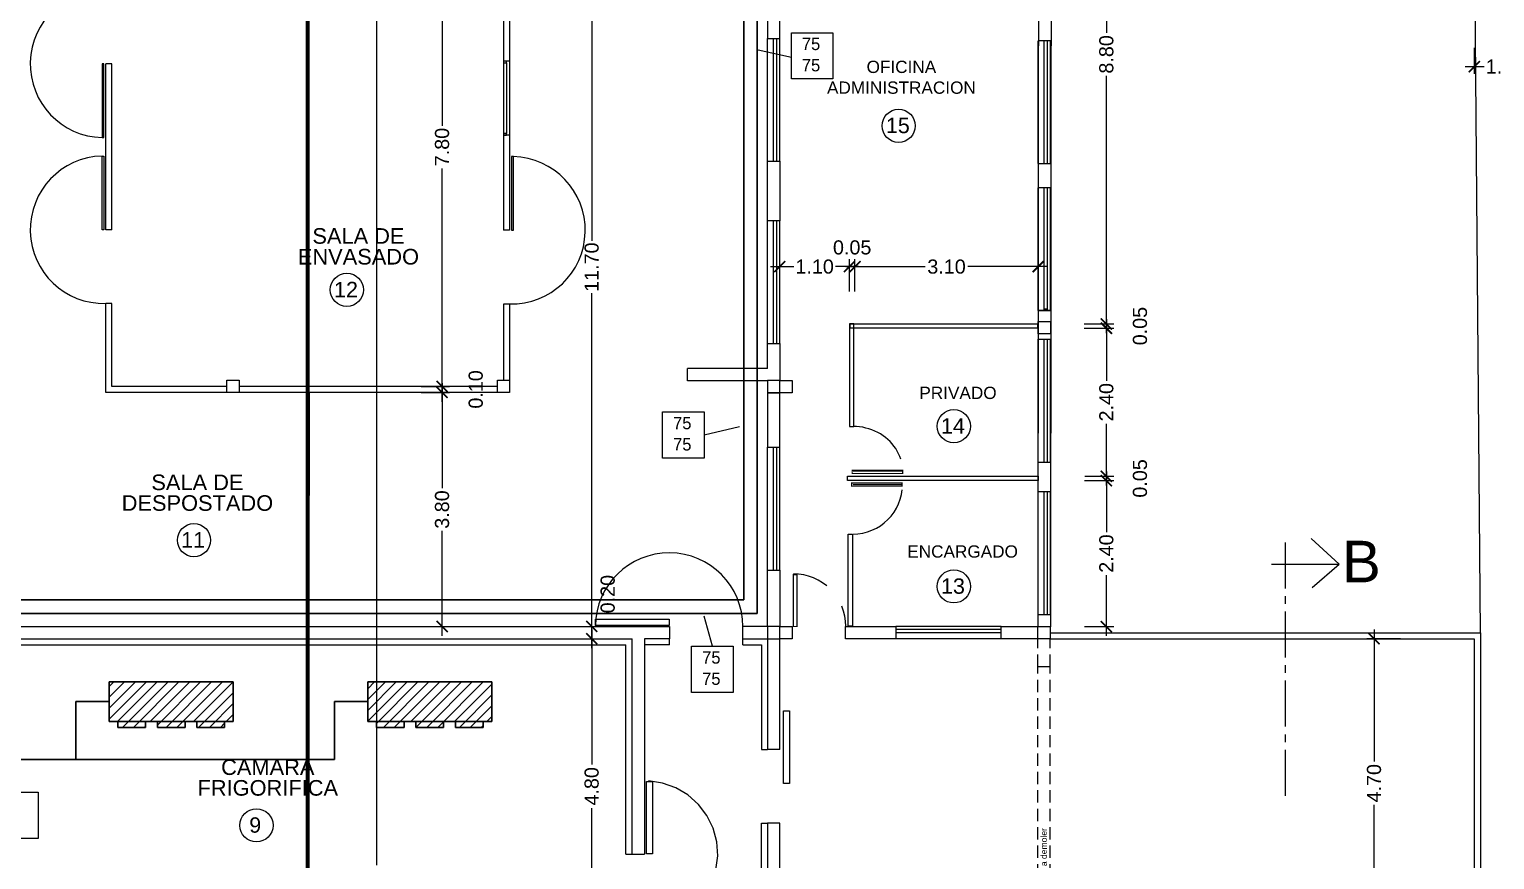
# Model space of a CAD drawing. Extents: x -106 to 115, y -156 to 65.
# Drawn here: x -8.31 to 15.53, y -68.69 to -55.18 of the extents above; entities that cross this region are included whole.
import ezdxf
from ezdxf.enums import TextEntityAlignment as Align

# ---------------------------------------------------------------- set-up
doc = ezdxf.new("R2010")
doc.units = 0
doc.header["$LTSCALE"] = 100
doc.header["$MEASUREMENT"] = 0
doc.linetypes.add('CENTRO2', pattern=[1.125, 0.75, -0.125, 0.125, -0.125])
doc.linetypes.add('HIDDEN', pattern=[0.375, 0.25, -0.125])
doc.layers.get('0').update_dxf_attribs({"color": 9, "linetype": 'CONTINUOUS'})
doc.layers.get('DEFPOINTS').update_dxf_attribs({"color": 9, "linetype": 'CONTINUOUS'})
for name, color, linetype in [('COTAS', 9, 'CONTINUOUS'), ('IFA-BAJA01', 5, 'CONTINUOUS'), ('IFA-MEDIA 02', 32, 'CONTINUOUS'), ('MUROS', 9, 'CONTINUOUS'), ('PUERTAS', 9, 'CONTINUOUS'), ('texto', 9, 'CONTINUOUS'), ('UNTITLED-1', 9, 'CONTINUOUS'), ('VENTANAS', 9, 'CONTINUOUS')]:
    doc.layers.add(name, color=color, linetype=linetype)
doc.layers.add('IFA-MEDIA 01', color=20, linetype='CONTINUOUS', lineweight=30)
doc.styles.get("Standard").update_dxf_attribs({"font": 'arial.ttf'})
doc.dimstyles.get("Standard").update_dxf_attribs({"dimtxt": 0.23, "dimasz": 0.18, "dimexe": 0.12, "dimexo": 0.2, "dimgap": 0.05, "dimtad": 0, "dimzin": 0, "dimdsep": 46, "dimtxsty": 'Standard', "dimblk": 'ARCHTICK', "dimcen": 0.09, "dimdle": 0.15, "dimadec": 0, "dimazin": 0, "dimtfac": 1, "dimtofl": 0, "dimtmove": 2, "dimatfit": 3, "dimfxl": 1, "dimtolj": 1, "dimtzin": 0, "dimarcsym": 0})

# ---------------------------------------------------------------- blocks, each defined once
blk = doc.blocks.new('_ARCHTICK')
at = {"color": 0, "linetype": 'ByBlock', "const_width": 0.15}
blk.add_lwpolyline([(-0.5, -0.5), (0.5, 0.5)], dxfattribs=at)
blk = doc.blocks.new('*D130')
at = {"layer": 'COTAS', "color": 0, "linetype": 'Continuous', "lineweight": -2, "transparency": 16777216}
for p, q in [((9.217, -62.374), (9.217, -63.361)), ((8.863, -62.524), (9.337, -62.524)), ((9.217, -65.05), (9.217, -64.062)), ((8.863, -64.9), (9.337, -64.9))]:
    blk.add_line(p, q, dxfattribs=at)
at = {"layer": 'DEFPOINTS', "color": 0, "linetype": 'Continuous', "transparency": 16777216}
for p in [(8.663, -62.524), (9.217, -62.524), (8.663, -64.9)]:
    blk.add_point(p, dxfattribs=at)
at = {"layer": 'COTAS', "color": 0, "linetype": 'Continuous', "lineweight": -2, "transparency": 16777216, "xscale": 0.18, "yscale": 0.18, "zscale": 0.18}
for p, rotation in [((9.217, -62.524), 90), ((9.217, -64.9), 270)]:
    blk.add_blockref('_ARCHTICK', p, dxfattribs=dict(at, rotation=rotation))
at = {"layer": 'COTAS', "color": 0, "linetype": 'Continuous', "transparency": 16777216, "insert": (9.217, -63.712), "char_height": 0.23, "attachment_point": 5, "rotation": 90}
blk.add_mtext('\\A1;2.40', dxfattribs=at)
blk = doc.blocks.new('*D131')
at = {"layer": 'COTAS', "color": 0, "linetype": 'Continuous', "lineweight": -2, "transparency": 16777216}
for p, q in [((8.867, -62.454), (9.337, -62.454)), ((9.217, -62.454), (9.217, -62.274)), ((8.863, -62.524), (9.337, -62.524)), ((9.217, -62.524), (9.217, -62.704))]:
    blk.add_line(p, q, dxfattribs=at)
at = {"layer": 'DEFPOINTS', "color": 0, "linetype": 'Continuous', "transparency": 16777216}
for p in [(8.667, -62.454), (9.217, -62.454), (8.663, -62.524)]:
    blk.add_point(p, dxfattribs=at)
at = {"layer": 'COTAS', "color": 0, "linetype": 'Continuous', "lineweight": -2, "transparency": 16777216, "xscale": 0.18, "yscale": 0.18, "zscale": 0.18}
for p, rotation in [((9.217, -62.454), 270), ((9.217, -62.524), 90)]:
    blk.add_blockref('_ARCHTICK', p, dxfattribs=dict(at, rotation=rotation))
at = {"layer": 'COTAS', "color": 0, "linetype": 'Continuous', "transparency": 16777216, "insert": (9.764, -62.489), "char_height": 0.23, "attachment_point": 5, "rotation": 90}
blk.add_mtext('\\A1;0.05', dxfattribs=at)
blk = doc.blocks.new('*D132')
at = {"layer": 'COTAS', "color": 0, "linetype": 'Continuous', "lineweight": -2, "transparency": 16777216}
for p, q in [((8.857, -60.044), (9.337, -60.044)), ((9.217, -59.894), (9.217, -60.898)), ((9.217, -62.604), (9.217, -61.599)), ((8.867, -62.454), (9.337, -62.454))]:
    blk.add_line(p, q, dxfattribs=at)
at = {"layer": 'DEFPOINTS', "color": 0, "linetype": 'Continuous', "transparency": 16777216}
for p in [(8.657, -60.044), (9.217, -60.044), (8.667, -62.454)]:
    blk.add_point(p, dxfattribs=at)
at = {"layer": 'COTAS', "color": 0, "linetype": 'Continuous', "lineweight": -2, "transparency": 16777216, "xscale": 0.18, "yscale": 0.18, "zscale": 0.18}
for p, rotation in [((9.217, -60.044), 90), ((9.217, -62.454), 270)]:
    blk.add_blockref('_ARCHTICK', p, dxfattribs=dict(at, rotation=rotation))
at = {"layer": 'COTAS', "color": 0, "linetype": 'Continuous', "transparency": 16777216, "insert": (9.217, -61.249), "char_height": 0.23, "attachment_point": 5, "rotation": 90}
blk.add_mtext('\\A1;2.40', dxfattribs=at)
blk = doc.blocks.new('*D133')
at = {"layer": 'COTAS', "color": 0, "linetype": 'Continuous', "lineweight": -2, "transparency": 16777216}
for p, q in [((9.217, -59.974), (9.217, -59.794)), ((8.857, -59.974), (9.337, -59.974)), ((8.857, -60.044), (9.337, -60.044)), ((9.217, -60.044), (9.217, -60.224))]:
    blk.add_line(p, q, dxfattribs=at)
at = {"layer": 'DEFPOINTS', "color": 0, "linetype": 'Continuous', "transparency": 16777216}
for p in [(8.657, -59.974), (8.657, -60.044), (9.217, -59.974)]:
    blk.add_point(p, dxfattribs=at)
at = {"layer": 'COTAS', "color": 0, "linetype": 'Continuous', "lineweight": -2, "transparency": 16777216, "xscale": 0.18, "yscale": 0.18, "zscale": 0.18}
for p, rotation in [((9.217, -59.974), 270), ((9.217, -60.044), 90)]:
    blk.add_blockref('_ARCHTICK', p, dxfattribs=dict(at, rotation=rotation))
at = {"layer": 'COTAS', "color": 0, "linetype": 'Continuous', "transparency": 16777216, "insert": (9.764, -60.009), "char_height": 0.23, "attachment_point": 5, "rotation": 90}
blk.add_mtext('\\A1;0.05', dxfattribs=at)
blk = doc.blocks.new('*D134')
at = {"layer": 'COTAS', "color": 0, "linetype": 'Continuous', "lineweight": -2, "transparency": 16777216}
for p, q in [((8.865, -51.2), (9.337, -51.2)), ((9.217, -51.05), (9.217, -55.238)), ((9.217, -60.124), (9.217, -55.935)), ((8.857, -59.974), (9.337, -59.974))]:
    blk.add_line(p, q, dxfattribs=at)
at = {"layer": 'DEFPOINTS', "color": 0, "linetype": 'Continuous', "transparency": 16777216}
for p in [(8.665, -51.2), (9.217, -51.2), (8.657, -59.974)]:
    blk.add_point(p, dxfattribs=at)
at = {"layer": 'COTAS', "color": 0, "linetype": 'Continuous', "lineweight": -2, "transparency": 16777216, "xscale": 0.18, "yscale": 0.18, "zscale": 0.18}
for p, rotation in [((9.217, -51.2), 90), ((9.217, -59.974), 270)]:
    blk.add_blockref('_ARCHTICK', p, dxfattribs=dict(at, rotation=rotation))
at = {"layer": 'COTAS', "color": 0, "linetype": 'Continuous', "transparency": 16777216, "insert": (9.217, -55.587), "char_height": 0.23, "attachment_point": 5, "rotation": 90}
blk.add_mtext('\\A1;8.80', dxfattribs=at)
blk = doc.blocks.new('*D135')
at = {"layer": 'COTAS', "color": 0, "linetype": 'Continuous', "lineweight": -2, "transparency": 16777216}
for p, q in [((3.753, -59.042), (4.132, -59.042)), ((3.903, -59.445), (3.903, -58.922)), ((5.186, -59.042), (4.807, -59.042)), ((5.036, -59.445), (5.036, -58.922))]:
    blk.add_line(p, q, dxfattribs=at)
at = {"layer": 'DEFPOINTS', "color": 0, "linetype": 'Continuous', "transparency": 16777216}
for p in [(5.036, -59.042), (3.903, -59.645), (5.036, -59.645)]:
    blk.add_point(p, dxfattribs=at)
at = {"layer": 'COTAS', "color": 0, "linetype": 'Continuous', "lineweight": -2, "transparency": 16777216, "xscale": 0.18, "yscale": 0.18, "zscale": 0.18, "rotation": 180}
blk.add_blockref('_ARCHTICK', (3.903, -59.042), dxfattribs=at)
at = {"layer": 'COTAS', "color": 0, "linetype": 'Continuous', "lineweight": -2, "transparency": 16777216, "xscale": 0.18, "yscale": 0.18, "zscale": 0.18}
blk.add_blockref('_ARCHTICK', (5.036, -59.042), dxfattribs=at)
at = {"layer": 'COTAS', "color": 0, "linetype": 'Continuous', "transparency": 16777216, "insert": (4.47, -59.042), "char_height": 0.23, "attachment_point": 5}
blk.add_mtext('\\A1;1.10', dxfattribs=at)
blk = doc.blocks.new('*D136')
at = {"layer": 'COTAS', "color": 0, "linetype": 'Continuous', "lineweight": -2, "transparency": 16777216}
for p, q in [((5.036, -59.042), (4.856, -59.042)), ((5.036, -59.445), (5.036, -58.922)), ((5.126, -59.445), (5.126, -58.922)), ((5.126, -59.042), (5.306, -59.042))]:
    blk.add_line(p, q, dxfattribs=at)
at = {"layer": 'DEFPOINTS', "color": 0, "linetype": 'Continuous', "transparency": 16777216}
for p in [(5.126, -59.042), (5.036, -59.645), (5.126, -59.645)]:
    blk.add_point(p, dxfattribs=at)
at = {"layer": 'COTAS', "color": 0, "linetype": 'Continuous', "lineweight": -2, "transparency": 16777216, "xscale": 0.18, "yscale": 0.18, "zscale": 0.18}
blk.add_blockref('_ARCHTICK', (5.036, -59.042), dxfattribs=at)
at = {"layer": 'COTAS', "color": 0, "linetype": 'Continuous', "lineweight": -2, "transparency": 16777216, "xscale": 0.18, "yscale": 0.18, "zscale": 0.18, "rotation": 180}
blk.add_blockref('_ARCHTICK', (5.126, -59.042), dxfattribs=at)
at = {"layer": 'COTAS', "color": 0, "linetype": 'Continuous', "transparency": 16777216, "insert": (5.081, -58.73), "char_height": 0.23, "attachment_point": 5}
blk.add_mtext('\\A1;0.05', dxfattribs=at)
blk = doc.blocks.new('*D137')
at = {"layer": 'COTAS', "color": 0, "linetype": 'Continuous', "lineweight": -2, "transparency": 16777216}
for p, q in [((4.976, -59.042), (6.268, -59.042)), ((5.126, -59.445), (5.126, -58.922)), ((8.257, -59.042), (6.965, -59.042)), ((8.107, -59.445), (8.107, -58.922))]:
    blk.add_line(p, q, dxfattribs=at)
at = {"layer": 'DEFPOINTS', "color": 0, "linetype": 'Continuous', "transparency": 16777216}
for p in [(8.107, -59.042), (5.126, -59.645), (8.107, -59.645)]:
    blk.add_point(p, dxfattribs=at)
at = {"layer": 'COTAS', "color": 0, "linetype": 'Continuous', "lineweight": -2, "transparency": 16777216, "xscale": 0.18, "yscale": 0.18, "zscale": 0.18, "rotation": 180}
blk.add_blockref('_ARCHTICK', (5.126, -59.042), dxfattribs=at)
at = {"layer": 'COTAS', "color": 0, "linetype": 'Continuous', "lineweight": -2, "transparency": 16777216, "xscale": 0.18, "yscale": 0.18, "zscale": 0.18}
blk.add_blockref('_ARCHTICK', (8.107, -59.042), dxfattribs=at)
at = {"layer": 'COTAS', "color": 0, "linetype": 'Continuous', "transparency": 16777216, "insert": (6.616, -59.042), "char_height": 0.23, "attachment_point": 5}
blk.add_mtext('\\A1;3.10', dxfattribs=at)
blk = doc.blocks.new('*D142')
at = {"layer": 'COTAS', "color": 0, "linetype": 'Continuous', "lineweight": -2, "transparency": 16777216}
for p, q in [((0.843, -64.949), (0.843, -67.147)), ((0.46, -65.099), (0.963, -65.099)), ((0.843, -70.05), (0.843, -67.853)), ((0.46, -69.9), (0.963, -69.9))]:
    blk.add_line(p, q, dxfattribs=at)
at = {"layer": 'DEFPOINTS', "color": 0, "linetype": 'Continuous', "transparency": 16777216}
for p in [(0.26, -65.099), (0.843, -65.099), (0.26, -69.9)]:
    blk.add_point(p, dxfattribs=at)
at = {"layer": 'COTAS', "color": 0, "linetype": 'Continuous', "lineweight": -2, "transparency": 16777216, "xscale": 0.18, "yscale": 0.18, "zscale": 0.18}
for p, rotation in [((0.843, -65.099), 90), ((0.843, -69.9), 270)]:
    blk.add_blockref('_ARCHTICK', p, dxfattribs=dict(at, rotation=rotation))
at = {"layer": 'COTAS', "color": 0, "linetype": 'Continuous', "transparency": 16777216, "insert": (0.843, -67.5), "char_height": 0.23, "attachment_point": 5, "rotation": 90}
blk.add_mtext('\\A1;4.80', dxfattribs=at)
blk = doc.blocks.new('*D143')
at = {"layer": 'COTAS', "color": 0, "linetype": 'Continuous', "lineweight": -2, "transparency": 16777216}
for p, q in [((0.843, -53.05), (0.843, -58.623)), ((0.46, -53.2), (0.963, -53.2)), ((0.843, -65.049), (0.843, -59.476)), ((0.46, -64.899), (0.963, -64.899))]:
    blk.add_line(p, q, dxfattribs=at)
at = {"layer": 'DEFPOINTS', "color": 0, "linetype": 'Continuous', "transparency": 16777216}
for p in [(0.26, -53.2), (0.843, -53.2), (0.26, -64.899)]:
    blk.add_point(p, dxfattribs=at)
at = {"layer": 'COTAS', "color": 0, "linetype": 'Continuous', "lineweight": -2, "transparency": 16777216, "xscale": 0.18, "yscale": 0.18, "zscale": 0.18}
for p, rotation in [((0.843, -53.2), 90), ((0.843, -64.899), 270)]:
    blk.add_blockref('_ARCHTICK', p, dxfattribs=dict(at, rotation=rotation))
at = {"layer": 'COTAS', "color": 0, "linetype": 'Continuous', "transparency": 16777216, "insert": (0.843, -59.05), "char_height": 0.23, "attachment_point": 5, "rotation": 90}
blk.add_mtext('\\A1;11.70', dxfattribs=at)
blk = doc.blocks.new('*D233')
at = {"layer": 'COTAS', "color": 0, "linetype": 'Continuous', "lineweight": -2, "transparency": 16777216}
for p, q in [((-1.591, -60.94), (-1.591, -62.646)), ((-1.931, -61.09), (-1.471, -61.09)), ((-1.591, -65.049), (-1.591, -63.343)), ((-1.931, -64.899), (-1.471, -64.899))]:
    blk.add_line(p, q, dxfattribs=at)
at = {"layer": 'DEFPOINTS', "color": 0, "linetype": 'Continuous', "transparency": 16777216}
for p in [(-2.131, -61.09), (-1.591, -61.09), (-2.131, -64.899)]:
    blk.add_point(p, dxfattribs=at)
at = {"layer": 'COTAS', "color": 0, "linetype": 'Continuous', "lineweight": -2, "transparency": 16777216, "xscale": 0.18, "yscale": 0.18, "zscale": 0.18}
for p, rotation in [((-1.591, -61.09), 90), ((-1.591, -64.899), 270)]:
    blk.add_blockref('_ARCHTICK', p, dxfattribs=dict(at, rotation=rotation))
at = {"layer": 'COTAS', "color": 0, "linetype": 'Continuous', "transparency": 16777216, "insert": (-1.591, -62.995), "char_height": 0.23, "attachment_point": 5, "rotation": 90}
blk.add_mtext('\\A1;3.80', dxfattribs=at)
blk = doc.blocks.new('*D234')
at = {"layer": 'COTAS', "color": 0, "linetype": 'Continuous', "lineweight": -2, "transparency": 16777216}
for p, q in [((-1.931, -60.99), (-1.471, -60.99)), ((-1.591, -61.24), (-1.591, -60.84)), ((-1.931, -61.09), (-1.471, -61.09))]:
    blk.add_line(p, q, dxfattribs=at)
at = {"layer": 'DEFPOINTS', "color": 0, "linetype": 'Continuous', "transparency": 16777216}
for p in [(-2.131, -60.99), (-1.591, -60.99), (-2.131, -61.09)]:
    blk.add_point(p, dxfattribs=at)
at = {"layer": 'COTAS', "color": 0, "linetype": 'Continuous', "lineweight": -2, "transparency": 16777216, "xscale": 0.18, "yscale": 0.18, "zscale": 0.18}
for p, rotation in [((-1.591, -60.99), 90), ((-1.591, -61.09), 270)]:
    blk.add_blockref('_ARCHTICK', p, dxfattribs=dict(at, rotation=rotation))
at = {"layer": 'COTAS', "color": 0, "linetype": 'Continuous', "transparency": 16777216, "insert": (-1.043, -61.04), "char_height": 0.23, "attachment_point": 5, "rotation": 90}
blk.add_mtext('\\A1;0.10', dxfattribs=at)
blk = doc.blocks.new('*D235')
at = {"layer": 'COTAS', "color": 0, "linetype": 'Continuous', "lineweight": -2, "transparency": 16777216}
for p, q in [((-1.591, -53.05), (-1.591, -56.748)), ((-1.931, -53.2), (-1.471, -53.2)), ((-1.591, -61.14), (-1.591, -57.442)), ((-1.931, -60.99), (-1.471, -60.99))]:
    blk.add_line(p, q, dxfattribs=at)
at = {"layer": 'DEFPOINTS', "color": 0, "linetype": 'Continuous', "transparency": 16777216}
for p in [(-2.131, -53.2), (-1.591, -53.2), (-2.131, -60.99)]:
    blk.add_point(p, dxfattribs=at)
at = {"layer": 'COTAS', "color": 0, "linetype": 'Continuous', "lineweight": -2, "transparency": 16777216, "xscale": 0.18, "yscale": 0.18, "zscale": 0.18}
for p, rotation in [((-1.591, -53.2), 90), ((-1.591, -60.99), 270)]:
    blk.add_blockref('_ARCHTICK', p, dxfattribs=dict(at, rotation=rotation))
at = {"layer": 'COTAS', "color": 0, "linetype": 'Continuous', "transparency": 16777216, "insert": (-1.591, -57.095), "char_height": 0.23, "attachment_point": 5, "rotation": 90}
blk.add_mtext('\\A1;7.80', dxfattribs=at)
blk = doc.blocks.new('*D254')
at = {"layer": 'COTAS', "color": 0, "linetype": 'Continuous', "lineweight": -2, "transparency": 16777216}
for p, q in [((15.202, -55.478), (15.202, -55.906)), ((16.202, -55.478), (16.202, -55.906)), ((15.052, -55.786), (15.364, -55.786)), ((16.352, -55.786), (16.039, -55.786))]:
    blk.add_line(p, q, dxfattribs=at)
at = {"layer": 'DEFPOINTS', "color": 0, "linetype": 'Continuous', "transparency": 16777216}
for p in [(15.202, -55.278), (16.202, -55.278), (16.202, -55.786)]:
    blk.add_point(p, dxfattribs=at)
at = {"layer": 'COTAS', "color": 0, "linetype": 'Continuous', "lineweight": -2, "transparency": 16777216, "xscale": 0.18, "yscale": 0.18, "zscale": 0.18, "rotation": 180}
blk.add_blockref('_ARCHTICK', (15.202, -55.786), dxfattribs=at)
at = {"layer": 'COTAS', "color": 0, "linetype": 'Continuous', "lineweight": -2, "transparency": 16777216, "xscale": 0.18, "yscale": 0.18, "zscale": 0.18}
blk.add_blockref('_ARCHTICK', (16.202, -55.786), dxfattribs=at)
at = {"layer": 'COTAS', "color": 0, "linetype": 'Continuous', "transparency": 16777216, "insert": (15.702, -55.786), "char_height": 0.23, "attachment_point": 5}
blk.add_mtext('\\A1;1.00', dxfattribs=at)
blk = doc.blocks.new('*D261')
at = {"layer": 'COTAS', "color": 0, "linetype": 'Continuous', "lineweight": -2, "transparency": 16777216}
for p, q in [((13.572, -64.95), (13.572, -67.097)), ((14.002, -65.1), (13.452, -65.1)), ((13.572, -69.95), (13.572, -67.803)), ((14.002, -69.8), (13.452, -69.8))]:
    blk.add_line(p, q, dxfattribs=at)
at = {"layer": 'DEFPOINTS', "color": 0, "linetype": 'Continuous', "transparency": 16777216}
for p in [(13.572, -65.1), (14.202, -65.1), (14.202, -69.8)]:
    blk.add_point(p, dxfattribs=at)
at = {"layer": 'COTAS', "color": 0, "linetype": 'Continuous', "lineweight": -2, "transparency": 16777216, "xscale": 0.18, "yscale": 0.18, "zscale": 0.18}
for p, rotation in [((13.572, -65.1), 90), ((13.572, -69.8), 270)]:
    blk.add_blockref('_ARCHTICK', p, dxfattribs=dict(at, rotation=rotation))
at = {"layer": 'COTAS', "color": 0, "linetype": 'Continuous', "transparency": 16777216, "insert": (13.572, -67.45), "char_height": 0.23, "attachment_point": 5, "rotation": 90}
blk.add_mtext('\\A1;4.70', dxfattribs=at)
blk = doc.blocks.new('hx4527')
at = {"layer": 'IFA-MEDIA 01', "linetype": 'Continuous'}
h = blk.add_hatch(dxfattribs=at)
h.set_pattern_fill('ANSI31', color=256)
h.paths.add_polyline_path([(-5.788, -75.927), (-7.808, -75.927), (-7.808, -76.572), (-5.788, -76.572)])
h.paths.add_polyline_path([(-7.216, -76.572), (-7.666, -76.572), (-7.666, -76.667), (-7.216, -76.667)])
h.paths.add_polyline_path([(-6.573, -76.572), (-7.023, -76.572), (-7.023, -76.667), (-6.573, -76.667)])
h.paths.add_polyline_path([(-5.931, -76.572), (-6.381, -76.572), (-6.381, -76.667), (-5.931, -76.667)])
for p, q in [((-7.808, -75.927), (-5.788, -75.927)), ((-7.808, -75.927), (-7.808, -76.572)), ((-7.808, -75.927), (-5.788, -75.927)), ((-5.788, -75.927), (-5.788, -76.572)), ((-5.788, -76.572), (-7.808, -76.572)), ((-7.666, -76.667), (-7.666, -76.572)), ((-7.666, -76.667), (-7.216, -76.667)), ((-7.216, -76.667), (-7.216, -76.572)), ((-7.023, -76.667), (-7.023, -76.572)), ((-7.023, -76.667), (-6.573, -76.667)), ((-6.573, -76.667), (-6.573, -76.572)), ((-6.381, -76.667), (-6.381, -76.572)), ((-6.381, -76.667), (-5.931, -76.667)), ((-5.931, -76.667), (-5.931, -76.572))]:
    blk.add_line(p, q, dxfattribs=at)
blk = doc.blocks.new('*D287')
at = {"layer": 'DEFPOINTS', "color": 0, "linetype": 'Continuous', "lineweight": 70, "transparency": 16777216}
for p in [(-3.777, -53.976), (-3.777, -84.468), (-2.66, -84.468)]:
    blk.add_point(p, dxfattribs=at)
at = {"layer": 'IFA-BAJA01', "color": 0, "linetype": 'Continuous', "lineweight": -2, "transparency": 16777216}
for p, q in [((-2.66, -53.826), (-2.66, -68.784)), ((-3.577, -53.976), (-2.54, -53.976)), ((-2.66, -84.618), (-2.66, -69.66)), ((-3.577, -84.468), (-2.54, -84.468))]:
    blk.add_line(p, q, dxfattribs=at)
at = {"layer": 'IFA-BAJA01', "color": 0, "linetype": 'Continuous', "lineweight": -2, "transparency": 16777216, "xscale": 0.18, "yscale": 0.18, "zscale": 0.18}
for p, rotation in [((-2.66, -53.976), 90), ((-2.66, -84.468), 270)]:
    blk.add_blockref('_ARCHTICK', p, dxfattribs=dict(at, rotation=rotation))
at = {"layer": 'IFA-BAJA01', "color": 0, "linetype": 'Continuous', "lineweight": 70, "transparency": 16777216, "insert": (-2.66, -69.222), "char_height": 0.23, "attachment_point": 5, "rotation": 90}
blk.add_mtext('\\A1;30.49', dxfattribs=at)

msp = doc.modelspace()

# ---------------------------------------------------------------- linework, layer by layer
at = {"linetype": 'Continuous'}
for p, q in [((3.703, -54.602), (3.703, -55.326)), ((3.903, -55.326), (3.903, -54.602)), ((3.703, -57.326), (3.703, -55.326)), ((3.703, -55.326), (3.903, -55.326)), ((3.803, -57.326), (3.803, -55.326)), ((3.853, -57.326), (3.853, -55.326)), ((3.903, -57.326), (3.903, -55.326)), ((8.306, -55.364), (8.105, -55.364)), ((8.107, -57.364), (8.107, -55.364)), ((8.207, -57.364), (8.207, -55.364)), ((8.257, -57.364), (8.257, -55.364)), ((8.307, -57.364), (8.307, -55.364)), ((8.107, -57.364), (8.307, -57.364)), ((8.107, -59.758), (8.107, -57.758)), ((8.307, -57.761), (8.107, -57.761)), ((8.207, -59.758), (8.207, -57.758)), ((8.257, -59.758), (8.257, -57.758)), ((8.307, -59.758), (8.307, -57.758)), ((3.703, -60.295), (3.703, -58.295)), ((3.803, -60.295), (3.803, -58.295)), ((3.853, -60.295), (3.853, -58.295)), ((3.903, -60.295), (3.903, -58.295)), ((8.107, -59.758), (8.307, -59.758)), ((3.703, -60.7), (3.703, -60.295)), ((3.703, -60.295), (3.903, -60.295)), ((3.903, -60.295), (3.903, -60.895)), ((8.107, -62.222), (8.107, -60.222)), ((8.107, -60.222), (8.307, -60.222)), ((8.207, -62.222), (8.207, -60.222)), ((8.257, -62.222), (8.257, -60.222)), ((8.307, -62.222), (8.307, -60.222)), ((2.404, -60.9), (2.404, -60.7)), ((3.703, -60.7), (2.404, -60.7)), ((3.703, -60.9), (2.404, -60.9)), ((3.903, -61.095), (3.703, -61.095)), ((3.703, -61.095), (3.703, -61.98)), ((3.903, -61.98), (3.903, -61.095)), ((3.703, -63.98), (3.703, -61.98)), ((3.703, -61.98), (3.903, -61.98)), ((3.803, -63.98), (3.803, -61.98)), ((3.853, -63.98), (3.853, -61.98)), ((3.903, -63.98), (3.903, -61.98)), ((8.107, -62.222), (8.307, -62.222)), ((8.107, -64.703), (8.107, -62.703)), ((8.107, -62.703), (8.307, -62.703)), ((8.207, -64.703), (8.207, -62.703)), ((8.257, -64.703), (8.257, -62.703)), ((8.307, -64.703), (8.307, -62.703)), ((3.703, -64.899), (3.703, -63.98)), ((3.703, -63.98), (3.903, -63.98)), ((3.903, -63.98), (3.903, -64.899)), ((8.107, -64.703), (8.307, -64.703)), ((-9.295, -64.899), (1.701, -64.899)), ((1.701, -64.88), (1.701, -64.899)), ((1.701, -64.899), (2.107, -64.899)), ((2.107, -64.899), (2.107, -65.099)), ((3.303, -65.099), (3.303, -64.899)), ((3.703, -64.899), (3.303, -64.9)), ((4.973, -65.1), (4.973, -64.9)), ((4.973, -64.9), (5.793, -64.9)), ((7.503, -64.9), (5.793, -64.9)), ((5.793, -64.9), (5.793, -65.1)), ((7.503, -64.95), (5.793, -64.95)), ((7.503, -65), (5.793, -65)), ((7.503, -65.1), (7.503, -64.9)), ((7.503, -64.9), (8.103, -64.9)), ((-9.295, -65.099), (1.501, -65.099)), ((-9.195, -65.199), (1.401, -65.199)), ((1.401, -68.605), (1.401, -65.199)), ((1.501, -68.605), (1.501, -65.099)), ((2.107, -65.099), (1.701, -65.099)), ((1.701, -65.099), (1.701, -68.605)), ((2.107, -65.199), (1.701, -65.199)), ((2.107, -65.199), (2.107, -65.099)), ((3.303, -65.099), (3.703, -65.099)), ((3.303, -65.199), (3.303, -65.104)), ((3.303, -65.199), (3.603, -65.199)), ((3.603, -65.199), (3.603, -66.901)), ((3.703, -65.099), (3.703, -66.901)), ((3.903, -66.901), (3.903, -65.104)), ((5.793, -65.1), (4.973, -65.1)), ((7.503, -65.1), (5.793, -65.1)), ((8.103, -65.1), (7.503, -65.1)), ((3.603, -66.901), (3.702, -66.901)), ((3.903, -66.901), (3.703, -66.901)), ((3.603, -81.947), (3.603, -68.098)), ((3.603, -68.098), (3.703, -68.098)), ((3.903, -68.098), (3.703, -68.098)), ((3.703, -68.098), (3.703, -81.947)), ((3.903, -81.947), (3.903, -68.098)), ((1.401, -68.605), (1.501, -68.605)), ((1.501, -68.605), (1.701, -68.605))]:
    msp.add_line(p, q, dxfattribs=at)
at = {"linetype": 'HIDDEN', "ltscale": 0.008}
for p, q in [((8.103, -65.554), (8.103, -65.1)), ((8.303, -65.554), (8.303, -65.1)), ((8.103, -69.565), (8.103, -65.554)), ((8.303, -65.554), (8.103, -65.554)), ((8.303, -69.565), (8.303, -65.554))]:
    msp.add_line(p, q, dxfattribs=at)
at = {"linetype": 'Continuous'}
for points in [[(3.903, -58.295), (3.703, -58.295), (3.703, -57.326), (3.903, -57.326)], [(8.107, -59.933), (8.307, -59.933), (8.307, -60.133), (8.107, -60.133)], [(3.703, -61.095), (3.903, -61.095), (3.903, -60.895), (3.703, -60.895)], [(4.103, -61.095), (3.903, -61.095), (3.903, -60.895), (4.103, -60.895)], [(3.703, -65.099), (3.903, -65.099), (3.903, -64.899), (3.703, -64.899)], [(4.103, -65.099), (3.903, -65.099), (3.903, -64.899), (4.103, -64.899)], [(8.303, -65.1), (8.103, -65.1), (8.103, -64.9), (8.303, -64.9)]]:
    msp.add_lwpolyline(points, close=True, dxfattribs=at)
at = {"linetype": 'CENTRO2', "ltscale": 0.01, "flags": 128}
msp.add_lwpolyline([(12.127, -63.529), (12.127, -67.657)], dxfattribs=at)
at = {"linetype": 'Continuous', "flags": 128}
for points in [[(12.564, -64.264), (13.006, -63.883), (12.548, -63.468)], [(11.905, -63.883), (13.006, -63.883)]]:
    msp.add_lwpolyline(points, dxfattribs=at)
at = {"layer": 'COTAS', "linetype": 'Continuous'}
for p, q in [((0.843, -65.249), (0.843, -64.749)), ((0.46, -64.899), (0.963, -64.899)), ((0.46, -65.099), (0.963, -65.099))]:
    msp.add_line(p, q, dxfattribs=at)
at = {"layer": 'IFA-BAJA01', "color": 1, "linetype": 'Continuous', "lineweight": 70}
for p, q in [((-3.777, -84.468), (-3.777, -54.371)), ((-3.777, -61.09), (-3.777, -62.765))]:
    msp.add_line(p, q, dxfattribs=at)
at = {"layer": 'IFA-MEDIA 01', "linetype": 'Continuous'}
for p, q in [((3.316, -64.465), (3.316, -11.235)), ((3.536, -64.685), (3.536, -25.077)), ((3.316, -64.465), (-10.271, -64.465)), ((3.536, -64.685), (-10.051, -64.685)), ((-7.009, -66.122), (-7.549, -66.122)), ((-7.549, -66.122), (-7.549, -67.064)), ((-2.802, -66.122), (-3.343, -66.122)), ((-3.343, -66.122), (-3.343, -67.064)), ((-3.343, -67.064), (-9.831, -67.064))]:
    msp.add_line(p, q, dxfattribs=at)
at = {"layer": 'IFA-MEDIA 02', "linetype": 'Continuous'}
for p, q in [((4.092, -55.637), (3.554, -55.516)), ((2.671, -61.781), (3.247, -61.644)), ((2.807, -65.22), (2.673, -64.733))]:
    msp.add_line(p, q, dxfattribs=at)
at = {"layer": 'IFA-MEDIA 02'}
for points in [[(4.092, -55.234), (4.766, -55.234), (4.766, -55.986), (4.092, -55.986)], [(1.997, -61.405), (2.671, -61.405), (2.671, -62.157), (1.997, -62.157)], [(2.469, -65.22), (3.144, -65.22), (3.144, -65.972), (2.469, -65.972)], [(-8.839, -67.595), (-8.165, -67.595), (-8.165, -68.347), (-8.839, -68.347)]]:
    msp.add_lwpolyline(points, close=True, dxfattribs=at)
at = {"layer": 'MUROS'}
for p, q in [((-6.963, -55.741), (-7.063, -55.741)), ((-0.492, -55.7), (-0.592, -55.7)), ((-0.492, -56.9), (-0.592, -56.9)), ((-6.963, -58.441), (-7.063, -58.441)), ((-0.492, -58.45), (-0.592, -58.45)), ((-6.963, -59.641), (-7.063, -59.641)), ((-0.492, -59.65), (-0.592, -59.65))]:
    msp.add_line(p, q, dxfattribs=at)
at = {"layer": 'MUROS', "linetype": 'Continuous'}
for p, q in [((8.303, -65), (15.302, -65)), ((15.302, -65), (15.302, -70.1)), ((8.303, -65.1), (15.202, -65.1)), ((15.202, -65.1), (15.202, -70.1))]:
    msp.add_line(p, q, dxfattribs=at)
at = {"layer": 'MUROS', "linetype": 'Continuous', "flags": 128}
for points in [[(-0.592, -54.9), (-0.592, -55.7)], [(-0.492, -54.9), (-0.492, -55.7)], [(-7.063, -58.441), (-7.063, -55.741)], [(-6.963, -58.441), (-6.963, -55.741)], [(-0.592, -56.9), (-0.592, -58.45)], [(-0.492, -56.9), (-0.492, -58.45)], [(-0.492, -59.65), (-0.492, -61.09), (-7.063, -61.091), (-7.063, -59.641)], [(-5.091, -60.99), (-6.963, -60.991), (-6.963, -59.641)], [(-0.592, -59.65), (-0.592, -60.89)], [(-0.692, -60.99), (-4.891, -60.99)]]:
    msp.add_lwpolyline(points, dxfattribs=at)
at = {"layer": 'PUERTAS'}
for points in [[(-7.122, -55.741), (-7.122, -56.941), (-7.092, -56.941), (-7.092, -55.741)], [(-7.122, -58.441), (-7.122, -57.241), (-7.092, -57.241), (-7.092, -58.441)], [(-0.432, -58.45), (-0.432, -57.25), (-0.462, -57.25), (-0.462, -58.45)]]:
    msp.add_lwpolyline(points, close=True, dxfattribs=at)
for centre, start, end in [((-7.092, -55.741), 88.5837, 268.5837), ((-7.092, -58.441), 91.4163, 271.4163), ((-0.462, -58.45), 268.5837, 88.5837)]:
    msp.add_arc(centre, 1.2, start, end, dxfattribs=at)
at = {"layer": 'texto', "linetype": 'Continuous'}
for centre, radius in [((4.578, -45.728), 110.721), ((5.837, -56.75), 0.27), ((-3.14, -59.419), 0.27), ((6.735, -61.639), 0.27), ((-5.628, -63.493), 0.27), ((6.735, -64.246), 0.27), ((-4.612, -68.135), 0.27)]:
    msp.add_circle(centre, radius, dxfattribs=at)
at = {"layer": 'UNTITLED-1', "linetype": 'Continuous'}
for p, q in [((15.302, -65), (15.202, -52.714)), ((8.106, -59.758), (8.106, -57.758)), ((8.306, -57.758), (8.306, -59.758)), ((8.306, -59.758), (8.106, -59.758)), ((8.24, -59.734), (8.2, -59.734)), ((5.106, -59.974), (5.036, -59.974)), ((5.036, -59.974), (5.036, -61.644)), ((5.047, -59.974), (8.097, -59.974)), ((5.047, -60.044), (5.047, -59.974)), ((8.097, -60.044), (5.047, -60.044)), ((5.106, -61.644), (5.106, -59.974)), ((8.097, -59.974), (8.097, -60.044)), ((-5.091, -60.891), (-4.891, -60.891)), ((-5.091, -61.091), (-5.091, -60.891)), ((-4.891, -60.891), (-4.891, -61.091)), ((-4.891, -61.091), (-5.091, -61.091)), ((5.036, -61.644), (5.106, -61.644)), ((5.15, -61.645), (5.097, -61.644)), ((5.202, -61.65), (5.15, -61.645)), ((5.253, -61.657), (5.202, -61.65)), ((5.304, -61.668), (5.253, -61.657)), ((5.353, -61.681), (5.304, -61.668)), ((5.402, -61.698), (5.353, -61.681)), ((5.45, -61.718), (5.402, -61.698)), ((5.497, -61.74), (5.45, -61.718)), ((5.542, -61.765), (5.497, -61.74)), ((5.584, -61.793), (5.542, -61.765)), ((5.625, -61.822), (5.584, -61.793)), ((5.663, -61.854), (5.625, -61.822)), ((5.698, -61.888), (5.663, -61.854)), ((5.731, -61.925), (5.698, -61.888)), ((5.761, -61.963), (5.731, -61.925)), ((5.79, -62.004), (5.761, -61.963)), ((5.815, -62.046), (5.79, -62.004)), ((5.836, -62.089), (5.815, -62.046)), ((5.855, -62.133), (5.836, -62.089)), ((5.87, -62.177), (5.855, -62.133)), ((5.007, -62.454), (8.107, -62.454)), ((5.007, -62.524), (5.007, -62.454)), ((5.097, -62.364), (5.897, -62.364)), ((8.107, -62.454), (8.107, -62.524)), ((8.107, -62.524), (5.007, -62.524)), ((5.897, -62.594), (5.097, -62.594)), ((5.881, -62.75), (5.893, -62.672)), ((5.802, -62.971), (5.836, -62.9)), ((5.836, -62.9), (5.862, -62.826)), ((5.862, -62.826), (5.881, -62.75)), ((5.604, -63.212), (5.662, -63.159)), ((5.662, -63.159), (5.715, -63.101)), ((5.715, -63.101), (5.762, -63.038)), ((5.762, -63.038), (5.802, -62.971)), ((5.017, -63.394), (5.087, -63.394)), ((5.017, -64.894), (5.017, -63.394)), ((5.087, -63.394), (5.087, -64.894)), ((5.097, -63.394), (5.175, -63.39)), ((5.175, -63.39), (5.253, -63.378)), ((5.253, -63.378), (5.329, -63.359)), ((5.329, -63.359), (5.403, -63.333)), ((5.403, -63.333), (5.474, -63.299)), ((5.474, -63.299), (5.541, -63.259)), ((5.541, -63.259), (5.604, -63.212)), ((4.21, -64.048), (4.127, -64.044)), ((4.292, -64.06), (4.21, -64.048)), ((4.373, -64.08), (4.292, -64.06)), ((4.452, -64.108), (4.373, -64.08)), ((4.527, -64.144), (4.452, -64.108)), ((4.599, -64.187), (4.527, -64.144)), ((4.666, -64.236), (4.599, -64.187)), ((4.94, -64.647), (4.912, -64.568)), ((0.903, -64.78), (2.103, -64.78)), ((0.903, -64.88), (0.903, -64.78)), ((2.103, -64.78), (2.103, -64.88)), ((4.96, -64.728), (4.94, -64.647)), ((4.973, -64.81), (4.96, -64.728)), ((4.977, -64.894), (4.973, -64.81)), ((2.103, -64.88), (0.903, -64.88)), ((5.087, -64.894), (5.017, -64.894)), ((3.963, -66.274), (4.063, -66.274)), ((3.963, -67.454), (3.963, -66.274)), ((4.063, -66.274), (4.063, -67.454)), ((1.733, -67.42), (1.833, -67.42)), ((1.733, -68.6), (1.733, -67.42)), ((1.995, -67.446), (1.768, -67.412)), ((1.833, -67.42), (1.833, -68.6)), ((2.21, -67.523), (1.995, -67.446)), ((4.063, -67.454), (3.963, -67.454)), ((2.407, -67.641), (2.21, -67.523)), ((2.578, -67.794), (2.407, -67.641)), ((2.717, -67.976), (2.578, -67.794)), ((2.817, -68.182), (2.717, -67.976)), ((2.877, -68.404), (2.817, -68.182)), ((2.893, -68.632), (2.877, -68.404)), ((1.833, -68.6), (1.733, -68.6)), ((2.864, -68.86), (2.893, -68.632))]:
    msp.add_line(p, q, dxfattribs=at)
for points in [[(8.117, -52.294), (8.317, -52.294), (8.307, -64.904), (8.107, -64.904)], [(-0.692, -60.89), (-0.492, -60.89), (-0.492, -61.09), (-0.692, -61.09)]]:
    msp.add_lwpolyline(points, close=True, dxfattribs=at)
at = {"layer": 'UNTITLED-1', "linetype": 'Continuous', "const_width": 0.0203}
for points in [[(5.901, -62.408), (5.901, -62.358), (5.081, -62.358), (5.081, -62.408)], [(5.072, -62.564), (5.892, -62.564), (5.892, -62.614), (5.072, -62.614)], [(4.122, -64.054), (4.182, -64.054), (4.182, -64.899), (4.122, -64.899)]]:
    msp.add_lwpolyline(points, close=True, dxfattribs=at)
at = {"layer": 'UNTITLED-1', "linetype": 'Continuous'}
msp.add_arc((2.103, -64.9), 1.2, 0, 179.3649, dxfattribs=at)
at = {"layer": 'VENTANAS'}
for p, q in [((-0.592, -55.725), (-0.592, -56.875)), ((-0.542, -55.725), (-0.542, -56.875)), ((-0.492, -55.7), (-0.492, -56.9))]:
    msp.add_line(p, q, dxfattribs=at)
for points in [[(-0.592, -55.7), (-0.592, -55.725), (-0.542, -55.725), (-0.542, -55.7)], [(-0.592, -56.875), (-0.592, -56.9), (-0.542, -56.9), (-0.542, -56.875)]]:
    msp.add_lwpolyline(points, close=True, dxfattribs=at)

# ---------------------------------------------------------------- block references
at = {"layer": 'COTAS', "linetype": 'Continuous', "xscale": 0.18, "yscale": 0.18, "zscale": 0.18}
for p, rotation in [((0.843, -64.899), 90), ((0.843, -65.099), 270)]:
    msp.add_blockref('_ARCHTICK', p, dxfattribs=dict(at, rotation=rotation))
at = {"layer": 'IFA-MEDIA 01', "linetype": 'Continuous'}
for p in [(0.8, 10.127), (5.006, 10.127)]:
    msp.add_blockref('hx4527', p, dxfattribs=at)

# ---------------------------------------------------------------- texts
at = {"layer": 'COTAS', "linetype": 'Continuous', "insert": (1.104, -64.372), "char_height": 0.23, "attachment_point": 5, "rotation": 90}
msp.add_mtext('\\A1;0.20', dxfattribs=at)
at = {"layer": 'IFA-MEDIA 02', "char_height": 0.20101, "width": 1.0497, "attachment_point": 1}
for insert in [(4.262, -55.316), (4.262, -55.662), (2.167, -61.487), (2.167, -61.833), (2.64, -65.302), (2.64, -65.648)]:
    msp.add_mtext('{\\Ftxt|c0;75}', dxfattribs=dict(at, insert=insert))
at = {"layer": 'texto', "linetype": 'Continuous'}
for s, p in [('15', (5.824, -56.869)), ('12', (-3.154, -59.539)), ('14', (6.721, -61.758)), ('11', (-5.642, -63.613)), ('13', (6.721, -64.366)), ('9', (-4.632, -68.255))]:
    msp.add_text(s, height=0.25, dxfattribs=at).set_placement(p, align=Align.CENTER)
msp.add_text('Muro a demoler', height=0.1, rotation=90, dxfattribs=at).set_placement((8.248, -68.668), align=Align.CENTER)
at = {"layer": 'UNTITLED-1'}
for s, height, p in [('OFICINA', 0.2, (5.882, -55.89)), ('ADMINISTRACION', 0.2, (5.882, -56.228)), ('SALA DE', 0.254, (-2.952, -58.669)), ('ENVASADO', 0.254, (-2.952, -59.007)), ('SALA DE', 0.254, (-5.572, -62.679)), ('DESPOSTADO', 0.254, (-5.572, -63.016)), ('CAMARA', 0.254, (-4.427, -67.315)), ('FRIGORIFICA', 0.254, (-4.427, -67.652))]:
    msp.add_text(s, height=height, dxfattribs=at).set_placement(p, align=Align.CENTER)
for s, height, p in [('PRIVADO', 0.2, (6.174, -61.196)), ('ENCARGADO', 0.2, (5.977, -63.778)), ('B', 0.677, (13.051, -64.18))]:
    msp.add_text(s, height=height, dxfattribs=at).set_placement(p)

# ---------------------------------------------------------------- dimensions: what is measured, and where the dimension line sits
at = {"layer": 'COTAS', "linetype": 'Continuous'}
for base, p1, p2, text, picture, middle in [((9.217, -51.2), (8.657, -59.974), (8.665, -51.2), '8.80', '*D134', (9.217, -55.587)), ((-1.591, -53.2), (-2.131, -60.99), (-2.131, -53.2), '7.80', '*D235', (-1.591, -57.095)), ((9.217, -59.974), (8.657, -60.044), (8.657, -59.974), '0.05', '*D133', (9.764, -60.009)), ((9.217, -60.044), (8.667, -62.454), (8.657, -60.044), '2.40', '*D132', (9.217, -61.249)), ((-1.591, -61.09), (-2.131, -64.899), (-2.131, -61.09), '3.80', '*D233', (-1.591, -62.995)), ((9.217, -62.454), (8.663, -62.524), (8.667, -62.454), '0.05', '*D131', (9.764, -62.489)), ((9.217, -62.524), (8.663, -64.9), (8.663, -62.524), '2.40', '*D130', (9.217, -63.712))]:
    dim = msp.add_linear_dim(base=base, p1=p1, p2=p2, angle=90, text=text, dimstyle='Standard', dxfattribs=at)
    dim.commit()
    dim.dimension.update_dxf_attribs({"geometry": picture, "text_midpoint": middle})
for base, p1, p2, picture, middle in [((0.843, -53.2), (0.26, -64.899), (0.26, -53.2), '*D143', (0.843, -59.05)), ((-1.591, -60.99), (-2.131, -61.09), (-2.131, -60.99), '*D234', (-1.043, -61.04)), ((0.843, -65.099), (0.26, -69.9), (0.26, -65.099), '*D142', (0.843, -67.5)), ((13.572, -65.1), (14.202, -69.8), (14.202, -65.1), '*D261', (13.572, -67.45))]:
    dim = msp.add_linear_dim(base=base, p1=p1, p2=p2, angle=90, dimstyle='Standard', dxfattribs=at)
    dim.commit()
    dim.dimension.update_dxf_attribs({"geometry": picture, "text_midpoint": middle})
dim = msp.add_linear_dim(base=(16.202, -55.786), p1=(15.202, -55.278), p2=(16.202, -55.278), dimstyle='Standard', dxfattribs=at)
dim.commit()
dim.dimension.update_dxf_attribs({"geometry": '*D254', "text_midpoint": (15.702, -55.786)})
for base, p1, p2, text, picture, middle in [((5.126, -59.042), (5.036, -59.645), (5.126, -59.645), '0.05', '*D136', (5.081, -58.73)), ((5.036, -59.042), (3.903, -59.645), (5.036, -59.645), '1.10', '*D135', (4.47, -59.042)), ((8.107, -59.042), (5.126, -59.645), (8.107, -59.645), '3.10', '*D137', (6.616, -59.042))]:
    dim = msp.add_linear_dim(base=base, p1=p1, p2=p2, text=text, dimstyle='Standard', dxfattribs=at)
    dim.commit()
    dim.dimension.update_dxf_attribs({"geometry": picture, "text_midpoint": middle})
at = {"layer": 'IFA-BAJA01', "color": 1, "linetype": 'Continuous', "lineweight": 70}
dim = msp.add_linear_dim(base=(-2.66, -84.468), p1=(-3.777, -53.976), p2=(-3.777, -84.468), angle=90, dimstyle='Standard', dxfattribs=at)
dim.commit()
dim.dimension.update_dxf_attribs({"geometry": '*D287', "text_midpoint": (-2.66, -69.222)})

doc.saveas('drawing.dxf')
